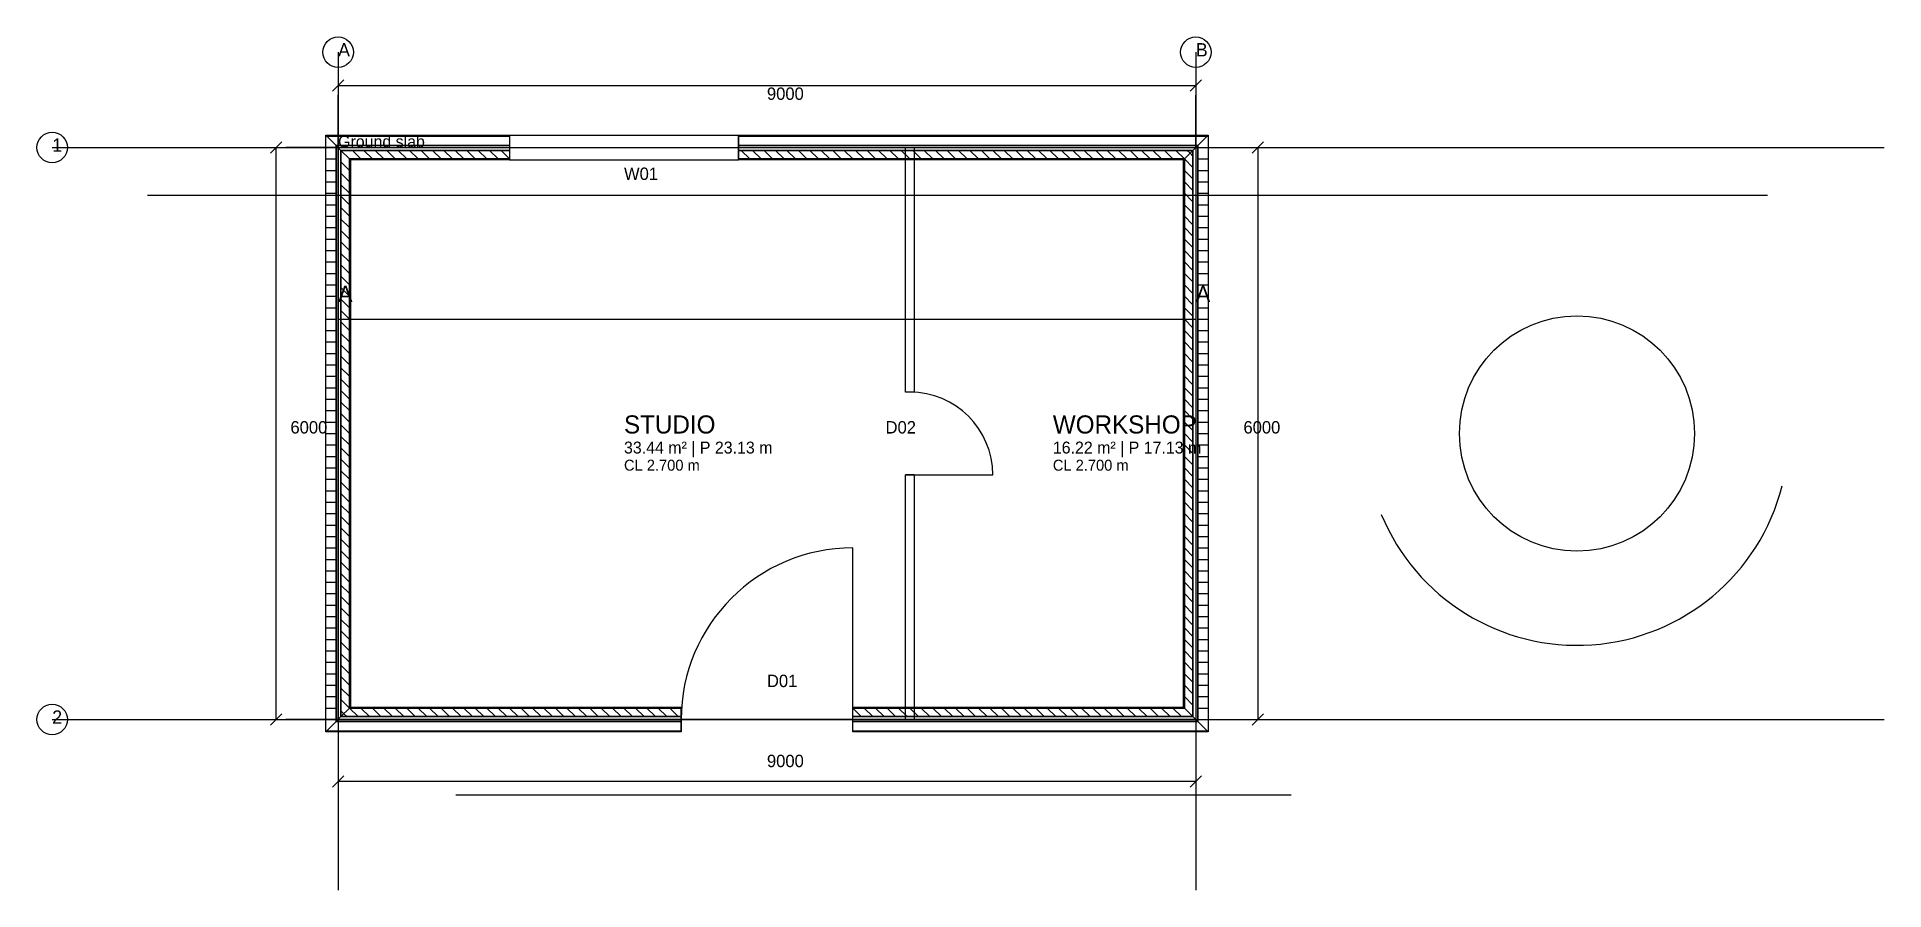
# Model space of a CAD drawing. Header units: millimetres. Extents: x -3160 to 16222, y -7789 to 1160.
import ezdxf

# ---------------------------------------------------------------- set-up
doc = ezdxf.new("R2010")
doc.units = ezdxf.units.MM
doc.layers.add('LEVEL_Ground', color=7, linetype='CONTINUOUS')
doc.layers.add('LEVEL_Upper_proof', color=7, linetype='CONTINUOUS')

msp = doc.modelspace()

# ---------------------------------------------------------------- linework, layer by layer
at = {"layer": 'LEVEL_Ground'}
for p, q in [((0, 1000), (0, -7789)), ((9000, 1000), (9000, -7789)), ((-60, 590), (60, 710)), ((0, 650), (9000, 650)), ((8940, 590), (9060, 710)), ((0, 0), (0, 550)), ((9000, 0), (9000, 550)), ((-3000, 0), (16222, 0)), ((-710, -60), (-590, 60)), ((-650, -6000), (-650, 0)), ((0, 0), (-550, 0)), ((-130, 120), (-120, 120)), ((-130, 0), (-20, 0)), ((-120, 120), (1800, 120)), ((1800, 130), (1800, -130)), ((1800, 130), (4200, 130)), ((1800, 0), (4200, 0)), ((4200, 130), (4200, -130)), ((4200, 120), (9120, 120)), ((9000, 0), (9550, 0)), ((9020, 0), (9130, 0)), ((9120, 120), (9130, 120)), ((9590, -60), (9710, 60)), ((9650, 0), (9650, -6000)), ((-130, -120), (-20, -120)), ((30, -30), (120, -120)), ((30, -150), (120, -240)), ((150, -30), (240, -120)), ((270, -30), (360, -120)), ((390, -30), (480, -120)), ((510, -30), (600, -120)), ((630, -30), (720, -120)), ((750, -30), (840, -120)), ((870, -30), (960, -120)), ((990, -30), (1080, -120)), ((1110, -30), (1200, -120)), ((1230, -30), (1320, -120)), ((1350, -30), (1440, -120)), ((1470, -30), (1560, -120)), ((1590, -30), (1680, -120)), ((1710, -30), (1800, -120)), ((1800, -130), (4200, -130)), ((4230, -30), (4320, -120)), ((4350, -30), (4440, -120)), ((4470, -30), (4560, -120)), ((4590, -30), (4680, -120)), ((4710, -30), (4800, -120)), ((4830, -30), (4920, -120)), ((4950, -30), (5040, -120)), ((5070, -30), (5160, -120)), ((5190, -30), (5280, -120)), ((5310, -30), (5400, -120)), ((5430, -30), (5520, -120)), ((5550, -30), (5640, -120)), ((5670, -30), (5760, -120)), ((5790, -30), (5880, -120)), ((5910, -30), (6000, -120)), ((6030, -30), (6120, -120)), ((6150, -30), (6240, -120)), ((6270, -30), (6360, -120)), ((6390, -30), (6480, -120)), ((6510, -30), (6600, -120)), ((6630, -30), (6720, -120)), ((6750, -30), (6840, -120)), ((6870, -30), (6960, -120)), ((6990, -30), (7080, -120)), ((7110, -30), (7200, -120)), ((7230, -30), (7320, -120)), ((7350, -30), (7440, -120)), ((7470, -30), (7560, -120)), ((7590, -30), (7680, -120)), ((7710, -30), (7800, -120)), ((7830, -30), (7920, -120)), ((7950, -30), (8040, -120)), ((8070, -30), (8160, -120)), ((8190, -30), (8280, -120)), ((8310, -30), (8400, -120)), ((8430, -30), (8520, -120)), ((8550, -30), (8640, -120)), ((8670, -30), (8760, -120)), ((8790, -30), (8880, -120)), ((8880, -120), (8970, -210)), ((8910, -30), (8940, -60)), ((8940, -60), (8970, -90)), ((9020, -120), (9130, -120)), ((-130, -240), (-20, -240)), ((-130, -360), (-20, -360)), ((30, -270), (120, -360)), ((8880, -240), (8970, -330)), ((8880, -360), (8970, -450)), ((9020, -240), (9130, -240)), ((9020, -360), (9130, -360)), ((-2000, -500), (15000, -500)), ((-130, -480), (-20, -480)), ((30, -390), (120, -480)), ((30, -510), (120, -600)), ((8880, -480), (8970, -570)), ((9020, -480), (9130, -480)), ((-130, -600), (-20, -600)), ((-130, -720), (-20, -720)), ((30, -630), (120, -720)), ((30, -750), (120, -840)), ((8880, -600), (8970, -690)), ((8880, -720), (8970, -810)), ((9020, -600), (9130, -600)), ((9020, -720), (9130, -720)), ((-130, -840), (-20, -840)), ((-130, -960), (-20, -960)), ((30, -870), (120, -960)), ((8880, -840), (8970, -930)), ((8880, -960), (8970, -1050)), ((9020, -840), (9130, -840)), ((9020, -960), (9130, -960)), ((-130, -1080), (-20, -1080)), ((30, -990), (120, -1080)), ((30, -1110), (120, -1200)), ((8880, -1080), (8970, -1170)), ((9020, -1080), (9130, -1080)), ((-130, -1200), (-20, -1200)), ((-130, -1320), (-20, -1320)), ((30, -1230), (120, -1320)), ((30, -1350), (120, -1440)), ((8880, -1200), (8970, -1290)), ((8880, -1320), (8970, -1410)), ((9020, -1200), (9130, -1200)), ((9020, -1320), (9130, -1320)), ((-130, -1440), (-20, -1440)), ((30, -1470), (120, -1560)), ((8880, -1440), (8970, -1530)), ((9020, -1440), (9130, -1440)), ((-130, -1560), (-20, -1560)), ((-130, -1680), (-20, -1680)), ((30, -1590), (120, -1680)), ((30, -1710), (120, -1800)), ((8880, -1560), (8970, -1650)), ((8880, -1680), (8970, -1770)), ((9020, -1560), (9130, -1560)), ((9020, -1680), (9130, -1680)), ((-130, -1800), (-20, -1800)), ((-130, -1920), (-20, -1920)), ((0, -1800), (9000, -1800)), ((30, -1830), (120, -1920)), ((8880, -1800), (8970, -1890)), ((8880, -1920), (8970, -2010)), ((9020, -1800), (9130, -1800)), ((9020, -1920), (9130, -1920)), ((-130, -2040), (-20, -2040)), ((30, -1950), (120, -2040)), ((30, -2070), (120, -2160)), ((8880, -2040), (8970, -2130)), ((9020, -2040), (9130, -2040)), ((-130, -2160), (-20, -2160)), ((-130, -2280), (-20, -2280)), ((30, -2190), (120, -2280)), ((30, -2310), (120, -2400)), ((8880, -2160), (8970, -2250)), ((8880, -2280), (8970, -2370)), ((9020, -2160), (9130, -2160)), ((9020, -2280), (9130, -2280)), ((-130, -2400), (-20, -2400)), ((30, -2430), (120, -2520)), ((8880, -2400), (8970, -2490)), ((9020, -2400), (9130, -2400)), ((-130, -2520), (-20, -2520)), ((-130, -2640), (-20, -2640)), ((30, -2550), (120, -2640)), ((30, -2670), (120, -2760)), ((6045, -2565), (5955, -2565)), ((8880, -2520), (8970, -2610)), ((8880, -2640), (8970, -2730)), ((9020, -2520), (9130, -2520)), ((9020, -2640), (9130, -2640)), ((-130, -2760), (-20, -2760)), ((-130, -2880), (-20, -2880)), ((30, -2790), (120, -2880)), ((8880, -2760), (8970, -2850)), ((8880, -2880), (8970, -2970)), ((9020, -2760), (9130, -2760)), ((9020, -2880), (9130, -2880)), ((-130, -3000), (-20, -3000)), ((30, -2910), (120, -3000)), ((30, -3030), (120, -3120)), ((8880, -3000), (8970, -3090)), ((9020, -3000), (9130, -3000)), ((-130, -3120), (-20, -3120)), ((-130, -3240), (-20, -3240)), ((30, -3150), (120, -3240)), ((30, -3270), (120, -3360)), ((8880, -3120), (8970, -3210)), ((8880, -3240), (8970, -3330)), ((9020, -3120), (9130, -3120)), ((9020, -3240), (9130, -3240)), ((-130, -3360), (-20, -3360)), ((-130, -3480), (-20, -3480)), ((30, -3390), (120, -3480)), ((6045, -3435), (5955, -3435)), ((6000, -3435), (6870, -3435)), ((8880, -3360), (8970, -3450)), ((8880, -3480), (8970, -3570)), ((9020, -3360), (9130, -3360)), ((9020, -3480), (9130, -3480)), ((-130, -3600), (-20, -3600)), ((30, -3510), (120, -3600)), ((30, -3630), (120, -3720)), ((8880, -3600), (8970, -3690)), ((9020, -3600), (9130, -3600)), ((-130, -3720), (-20, -3720)), ((-130, -3840), (-20, -3840)), ((30, -3750), (120, -3840)), ((30, -3870), (120, -3960)), ((8880, -3720), (8970, -3810)), ((8880, -3840), (8970, -3930)), ((9020, -3720), (9130, -3720)), ((9020, -3840), (9130, -3840)), ((-130, -3960), (-20, -3960)), ((30, -3990), (120, -4080)), ((8880, -3960), (8970, -4050)), ((9020, -3960), (9130, -3960)), ((-130, -4080), (-20, -4080)), ((-130, -4200), (-20, -4200)), ((30, -4110), (120, -4200)), ((30, -4230), (120, -4320)), ((5400, -6000), (5400, -4200)), ((8880, -4080), (8970, -4170)), ((8880, -4200), (8970, -4290)), ((9020, -4080), (9130, -4080)), ((9020, -4200), (9130, -4200)), ((-130, -4320), (-20, -4320)), ((-130, -4440), (-20, -4440)), ((30, -4350), (120, -4440)), ((8880, -4320), (8970, -4410)), ((8880, -4440), (8970, -4530)), ((9020, -4320), (9130, -4320)), ((9020, -4440), (9130, -4440)), ((-130, -4560), (-20, -4560)), ((30, -4470), (120, -4560)), ((30, -4590), (120, -4680)), ((8880, -4560), (8970, -4650)), ((9020, -4560), (9130, -4560)), ((-130, -4680), (-20, -4680)), ((-130, -4800), (-20, -4800)), ((30, -4710), (120, -4800)), ((30, -4830), (120, -4920)), ((8880, -4680), (8970, -4770)), ((8880, -4800), (8970, -4890)), ((9020, -4680), (9130, -4680)), ((9020, -4800), (9130, -4800)), ((-130, -4920), (-20, -4920)), ((30, -4950), (120, -5040)), ((8880, -4920), (8970, -5010)), ((9020, -4920), (9130, -4920)), ((-130, -5040), (-20, -5040)), ((-130, -5160), (-20, -5160)), ((30, -5070), (120, -5160)), ((30, -5190), (120, -5280)), ((8880, -5040), (8970, -5130)), ((8880, -5160), (8970, -5250)), ((9020, -5040), (9130, -5040)), ((9020, -5160), (9130, -5160)), ((-130, -5280), (-20, -5280)), ((-130, -5400), (-20, -5400)), ((30, -5310), (120, -5400)), ((8880, -5280), (8970, -5370)), ((8880, -5400), (8970, -5490)), ((9020, -5280), (9130, -5280)), ((9020, -5400), (9130, -5400)), ((-130, -5520), (-20, -5520)), ((30, -5430), (120, -5520)), ((30, -5550), (120, -5640)), ((8880, -5520), (8970, -5610)), ((9020, -5520), (9130, -5520)), ((-130, -5640), (-20, -5640)), ((-130, -5760), (-20, -5760)), ((30, -5670), (120, -5760)), ((30, -5790), (120, -5880)), ((8880, -5640), (8970, -5730)), ((8880, -5760), (8970, -5850)), ((9020, -5640), (9130, -5640)), ((9020, -5760), (9130, -5760)), ((-3000, -6000), (16222, -6000)), ((-710, -6060), (-590, -5940)), ((0, -6000), (-550, -6000)), ((-130, -5880), (-20, -5880)), ((-130, -6000), (-20, -6000)), ((0, -6000), (0, -6550)), ((30, -5910), (60, -5940)), ((60, -5940), (90, -5970)), ((120, -5880), (210, -5970)), ((240, -5880), (330, -5970)), ((360, -5880), (450, -5970)), ((480, -5880), (570, -5970)), ((600, -5880), (690, -5970)), ((720, -5880), (810, -5970)), ((840, -5880), (930, -5970)), ((960, -5880), (1050, -5970)), ((1080, -5880), (1170, -5970)), ((1200, -5880), (1290, -5970)), ((1320, -5880), (1410, -5970)), ((1440, -5880), (1530, -5970)), ((1560, -5880), (1650, -5970)), ((1680, -5880), (1770, -5970)), ((1800, -5880), (1890, -5970)), ((1920, -5880), (2010, -5970)), ((2040, -5880), (2130, -5970)), ((2160, -5880), (2250, -5970)), ((2280, -5880), (2370, -5970)), ((2400, -5880), (2490, -5970)), ((2520, -5880), (2610, -5970)), ((2640, -5880), (2730, -5970)), ((2760, -5880), (2850, -5970)), ((2880, -5880), (2970, -5970)), ((3000, -5880), (3090, -5970)), ((3120, -5880), (3210, -5970)), ((3240, -5880), (3330, -5970)), ((3360, -5880), (3450, -5970)), ((3480, -5880), (3570, -5970)), ((3600, -6130), (3600, -5870)), ((5400, -6130), (5400, -5870)), ((5400, -5880), (5490, -5970)), ((5520, -5880), (5610, -5970)), ((5640, -5880), (5730, -5970)), ((5760, -5880), (5850, -5970)), ((5880, -5880), (5970, -5970)), ((6000, -5880), (6090, -5970)), ((6120, -5880), (6210, -5970)), ((6240, -5880), (6330, -5970)), ((6360, -5880), (6450, -5970)), ((6480, -5880), (6570, -5970)), ((6600, -5880), (6690, -5970)), ((6720, -5880), (6810, -5970)), ((6840, -5880), (6930, -5970)), ((6960, -5880), (7050, -5970)), ((7080, -5880), (7170, -5970)), ((7200, -5880), (7290, -5970)), ((7320, -5880), (7410, -5970)), ((7440, -5880), (7530, -5970)), ((7560, -5880), (7650, -5970)), ((7680, -5880), (7770, -5970)), ((7800, -5880), (7890, -5970)), ((7920, -5880), (8010, -5970)), ((8040, -5880), (8130, -5970)), ((8160, -5880), (8250, -5970)), ((8280, -5880), (8370, -5970)), ((8400, -5880), (8490, -5970)), ((8520, -5880), (8610, -5970)), ((8640, -5880), (8730, -5970)), ((8760, -5880), (8850, -5970)), ((8880, -5880), (8970, -5970)), ((9000, -6000), (9550, -6000)), ((9000, -6000), (9000, -6550)), ((9020, -5880), (9130, -5880)), ((9020, -6000), (9130, -6000)), ((9590, -6060), (9710, -5940)), ((-130, -6120), (-120, -6120)), ((-120, -6120), (3600, -6120)), ((5400, -6120), (9120, -6120)), ((9120, -6120), (9130, -6120)), ((-60, -6710), (60, -6590)), ((9000, -6650), (0, -6650)), ((8940, -6710), (9060, -6590))]:
    msp.add_line(p, q, dxfattribs=at)
for points in [[(-130, 130), (1800, 130), (1800, 20), (-20, 20)], [(-130, -6130), (-130, 130), (-20, 20), (-20, -6020)], [(-20, 20), (1800, 20), (1800, -30), (30, -30)], [(-20, -6020), (-20, 20), (30, -30), (30, -5970)], [(0, 0), (9000, 0), (9000, -6000), (0, -6000)], [(4200, 130), (9130, 130), (9020, 20), (4200, 20)], [(4200, 20), (9020, 20), (8970, -30), (4200, -30)], [(5955, 0), (6045, 0), (6045, -2565), (5955, -2565)], [(9020, 20), (9020, -6020), (8970, -5970), (8970, -30)], [(9130, 130), (9130, -6130), (9020, -6020), (9020, 20)], [(30, -30), (1800, -30), (1800, -120), (120, -120)], [(30, -5970), (30, -30), (120, -120), (120, -5880)], [(120, -120), (1800, -120), (1800, -130), (130, -130)], [(120, -5880), (120, -120), (130, -130), (130, -5870)], [(4200, -30), (8970, -30), (8880, -120), (4200, -120)], [(4200, -120), (8880, -120), (8870, -130), (4200, -130)], [(8880, -120), (8880, -5880), (8870, -5870), (8870, -130)], [(8970, -30), (8970, -5970), (8880, -5880), (8880, -120)], [(5955, -3435), (6045, -3435), (6045, -6000), (5955, -6000)], [(-20, -6020), (30, -5970), (3600, -5970), (3600, -6020)], [(30, -5970), (120, -5880), (3600, -5880), (3600, -5970)], [(120, -5880), (130, -5870), (3600, -5870), (3600, -5880)], [(5400, -5870), (8870, -5870), (8880, -5880), (5400, -5880)], [(5400, -5880), (8880, -5880), (8970, -5970), (5400, -5970)], [(5400, -5970), (8970, -5970), (9020, -6020), (5400, -6020)], [(-130, -6130), (-20, -6020), (3600, -6020), (3600, -6130)], [(5400, -6020), (9020, -6020), (9130, -6130), (5400, -6130)]]:
    msp.add_lwpolyline(points, close=True, dxfattribs=at)
for centre, radius in [((0, 1000), 160), ((9000, 1000), 160), ((-3000, 0), 160), ((13000, -3000), 1234), ((-3000, -6000), 160)]:
    msp.add_circle(centre, radius, dxfattribs=at)
for centre, radius, start, end in [((6000, -3435), 870, 0, 90), ((13000, -3000), 2222, 202.4366, 345.6761), ((5400, -6000), 1800, 90, 180)]:
    msp.add_arc(centre, radius, start, end, dxfattribs=at)
at = {"layer": 'LEVEL_Upper_proof'}
for p, q in [((0, 1000, 3200), (0, -7789, 3200)), ((9000, 1000, 3200), (9000, -7789, 3200)), ((-3000, 0, 3200), (16222, 0, 3200)), ((0, -1800, 3200), (9000, -1800, 3200)), ((-3000, -6000, 3200), (16222, -6000, 3200)), ((1234, -6789, 3200), (9999, -6789, 3200))]:
    msp.add_line(p, q, dxfattribs=at)
for centre in [(0, 1000, 3200), (9000, 1000, 3200), (-3000, 0, 3200), (-3000, -6000, 3200)]:
    msp.add_circle(centre, 160, dxfattribs=at)

# ---------------------------------------------------------------- texts
at = {"layer": 'LEVEL_Ground'}
for s, height, p in [('A', 140, (0, 955)), ('B', 140, (9000, 955)), ('9000', 130, (4500, 500)), ('1', 140, (-3000, -45)), ('Ground slab ', 125, (0, 0)), ('W01', 130, (3000, -340)), ('A', 170, (0, -1620)), ('A', 170, (9000, -1620)), ('6000', 130, (-500, -3000)), ('STUDIO', 190, (3000, -3000)), ('D02', 130, (5745, -3000)), ('WORKSHOP', 190, (7500, -3000)), ('6000', 130, (9500, -3000)), ('33.44 m² | P 23.13 m', 125, (3000, -3210)), ('16.22 m² | P 17.13 m', 125, (7500, -3210)), ('CL 2.700 m', 115, (3000, -3390)), ('CL 2.700 m', 115, (7500, -3390)), ('D01', 130, (4500, -5660)), ('2', 140, (-3000, -6045)), ('9000', 130, (4500, -6500))]:
    msp.add_text(s, height=height, dxfattribs=at).set_placement(p)
at = {"layer": 'LEVEL_Upper_proof'}
for s, height, p in [('A', 140, (0, 955, 3200)), ('B', 140, (9000, 955, 3200)), ('1', 140, (-3000, -45, 3200)), ('A', 170, (0, -1620, 3200)), ('A', 170, (9000, -1620, 3200)), ('2', 140, (-3000, -6045, 3200))]:
    msp.add_text(s, height=height, dxfattribs=at).set_placement(p)

doc.saveas('drawing.dxf')
